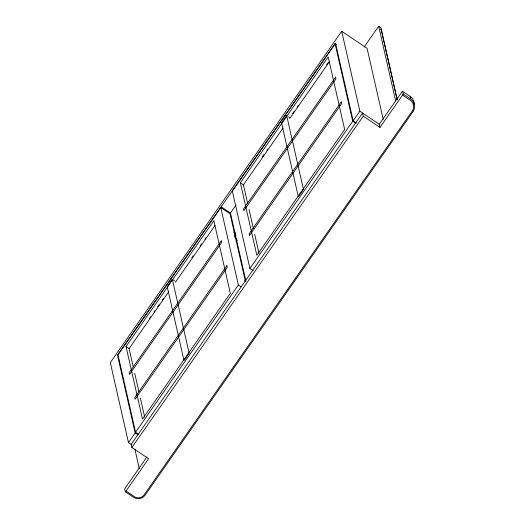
<?xml version="1.0" encoding="UTF-8"?>
<svg xmlns="http://www.w3.org/2000/svg" width="525" height="525" viewBox="0 0 525 525"><rect width="100%" height="100%" fill="white"/><g stroke="black" fill="none" stroke-linecap="round" stroke-linejoin="round"><path stroke-width="0.79" d="M381.052 30.023L381.071 28.875L397.051 99.199M413.562 110.808L412.63 110.467L143.666 495.488A7.153 7.022 -12.8 0 1 135.109 497.096L126.013 491.065L125.331 491.794L133.612 497.339A8.282 8.131 -12.8 0 0 145.123 495.18L413.562 110.808A9.233 9.063 -12.8 0 0 410.714 99.002L410.091 96.272L402.38 91.265L379.273 124.241L379.988 127.398L402.806 94.697L403.161 93.936L402.537 91.206M234.997 235.692L235.6 234.288M235.725 234.839L234.819 236.939L236.02 235.226M412.63 110.467L413.037 109.607A8.105 7.954 -12.8 0 0 410.898 100.728L402.563 95.064M383.243 119.457L367.08 48.307L341.703 31.27L110.303 362.611L128.468 442.555L131.808 444.8M245.47 281.656L230.048 213.773L220.762 207.539L117.961 354.742L135.562 432.213L138.882 434.438M336.433 44.704L335.108 43.818L232.306 191.015L249.907 268.485L253.221 270.71M126 346.48L213.839 220.703L230.331 293.272L142.485 419.048L126 346.48L129.097 348.561L133.265 366.903M240.345 182.759L328.184 56.976L344.669 129.544L256.83 255.321L240.345 182.759L243.436 184.833L247.603 203.175M149.244 318.78L150.649 316.772M153.917 312.086L154.855 310.748M157.657 306.731L159.062 304.723M162.337 300.037L163.268 298.692M191.796 257.854L193.2 255.846M200.209 245.798L201.613 243.79M204.888 239.105L205.82 237.766M262.185 157.067L264.055 154.383M266.858 150.367L267.796 149.028M292.576 113.544L293.98 111.536M297.248 106.851L298.187 105.512M326.707 64.667L328.112 62.659M129.097 348.561L168.814 291.69M175.35 282.325L215.066 225.455M243.436 184.833L283.152 127.962M289.695 118.597L329.411 61.733M245.949 281.256L230.442 213.019L236.02 205.039M364.147 47.06L378.683 26.25L380.848 27.707L397.241 99.862M236.112 241.264L237.051 239.918M236.138 241.881L237.077 240.535M135.562 432.213L238.363 285.009L220.762 207.539M249.907 268.485L352.708 121.282L335.108 43.818M128.468 442.555L135.168 432.961L117.508 355.215L335.501 43.063L353.167 120.816L356.554 123.086M353.167 120.816L359.868 111.215L341.703 31.27M131.88 447.517L363.274 116.176L362.558 113.026L131.158 444.367L131.88 447.517L148.588 458.732L126.013 491.065M146.954 456.901L125.055 488.283L124.701 489.044L125.357 491.8M234.57 234.531L235.318 234.406M235.436 232.995L233.947 231.577M233.691 232.719L235.613 234.012M403.161 93.936L410.714 99.002M359.868 111.215L379.903 124.668M363.274 116.176L379.988 127.398M352.708 121.282L355.359 123.067M288.527 116.74L289.761 117.574M221.163 206.791L230.442 213.019M238.363 285.009L241.021 286.788M173.565 280.048L174.805 280.882M135.168 432.961L137.878 434.779M245.083 280.613L245.214 281.111A1.883 1.844 -14.6 0 0 244.781 280.901M378.683 26.25L395.614 100.787M249.053 209.554L253.404 228.69M254.671 234.275L259.015 253.411M134.715 373.282L138.882 391.624M140.326 398.002L144.677 417.139M134.827 448.993L139.328 468.818M410.091 96.272A9.233 9.063 -12.8 0 1 413.989 104.921M236.073 238.442A7.258 0.938 34.9 0 1 235.003 237.3M234.701 234.721A2.842 0.368 34.9 0 1 234.478 234.8M172.325 279.221L167.199 286.565L183.999 360.531L189.131 353.187L172.325 279.221M286.67 115.493L281.538 122.837L298.344 196.803L303.476 189.459L286.67 115.493M221.255 240.857L129.137 372.757L129.518 374.437L221.635 242.537L221.255 240.857M335.593 77.129L243.482 209.029L243.863 210.709L335.974 78.809L335.593 77.129M226.892 265.67L134.774 397.569L135.161 399.249L227.273 267.356L226.892 265.67M341.23 101.948L249.119 233.848L249.5 235.528L341.611 103.628L341.23 101.948"/></g></svg>
